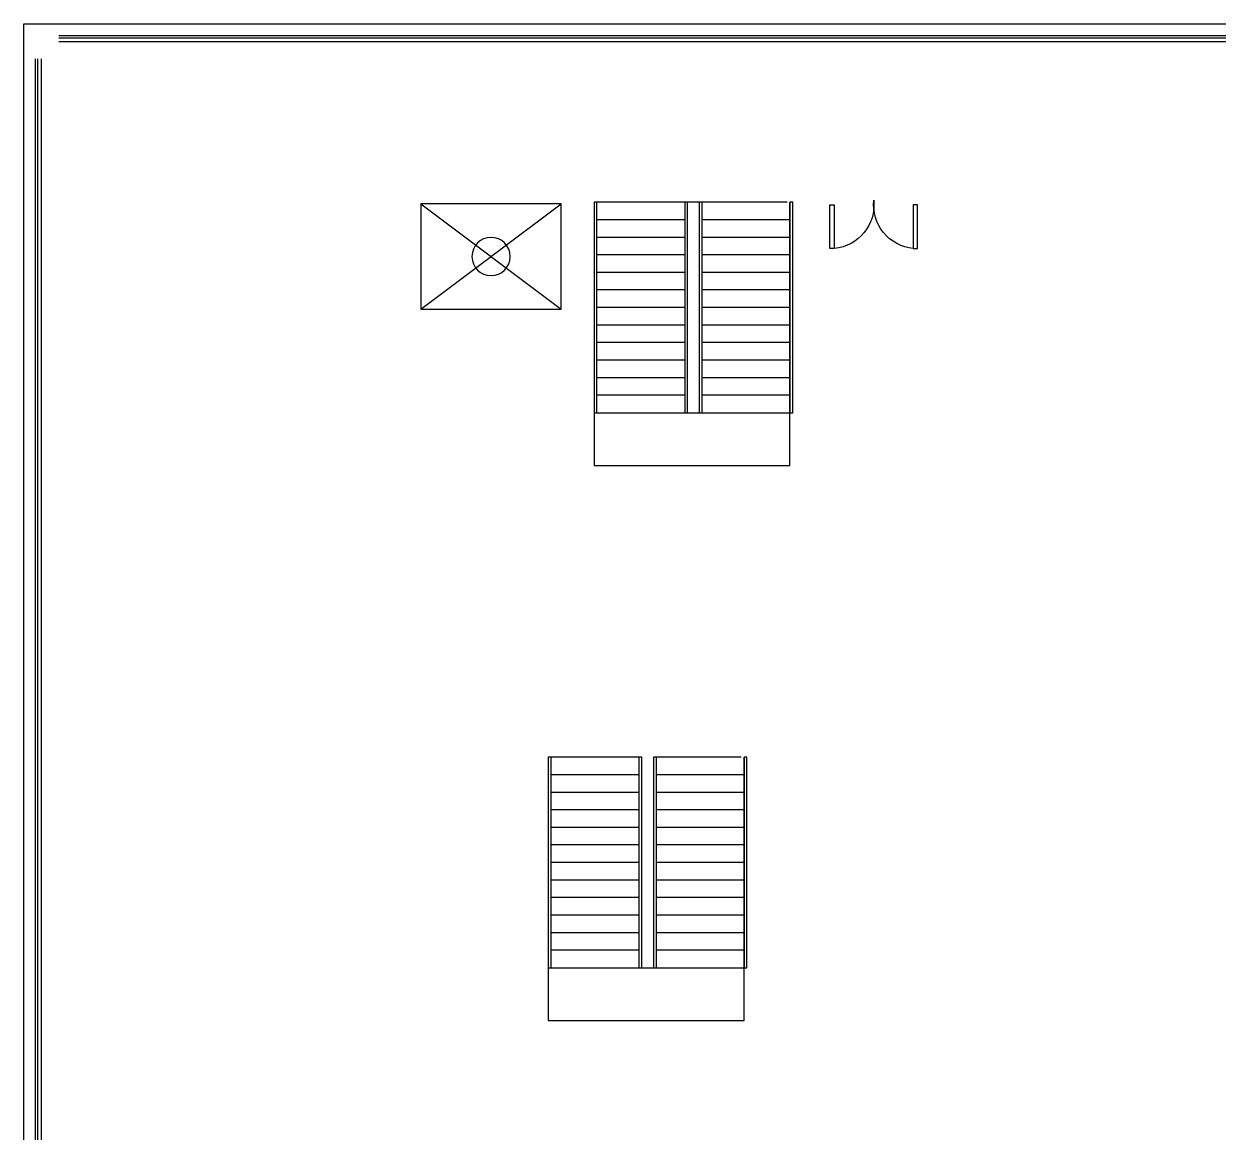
# Model space of a CAD drawing. Header units: feet. Extents: x 200 to 992, y 45 to 257.
# Drawn here: x 734.8 to 802.9, y 150.6 to 213.7 of the extents above; entities that cross this region are included whole.
import ezdxf

# ---------------------------------------------------------------- set-up
doc = ezdxf.new("R2010")
doc.units = ezdxf.units.FT
doc.header["$MEASUREMENT"] = 0
for name, color, linetype in [('prep side', 220, 'Continuous'), ('wall', 24, 'Continuous'), ('windows', 241, 'Continuous')]:
    doc.layers.add(name, color=color, linetype=linetype)

# ---------------------------------------------------------------- blocks, each defined once
blk = doc.blocks.new('double door')
for points in [[(412.892, 105.857), (412.892, 106.107), (415.392, 106.107), (415.392, 105.857)], [(412.892, 101.357), (412.892, 101.107), (415.392, 101.107), (415.392, 101.357)]]:
    blk.add_lwpolyline(points, close=True)
for centre, start, end in [((415.392, 106.107), 185.71059, 275.71059), ((415.392, 101.107), 84.28941, 174.28941)]:
    blk.add_arc(centre, 2.512, start, end)
blk = doc.blocks.new('lipht')
at = {"layer": 'prep side', "linetype": 'ByBlock'}
for p, q in [((373.618, 198.1), (381.618, 192.1)), ((373.618, 192.1), (381.618, 198.1))]:
    blk.add_line(p, q, dxfattribs=at)
blk.add_lwpolyline([(373.618, 198.1), (381.618, 198.1), (381.618, 192.1), (373.618, 192.1)], close=True, dxfattribs=at)
blk.add_circle((377.618, 195.1), 1.091, dxfattribs=at)
blk = doc.blocks.new('stairs')
for p, q in [((400.096, 100.9), (415.096, 100.9)), ((400.096, 89.9), (400.096, 100.9)), ((415.096, 100.9), (415.096, 89.733)), ((401.096, 95.733), (401.096, 100.733)), ((402.096, 95.733), (402.096, 100.733)), ((403.096, 95.733), (403.096, 100.733)), ((404.096, 95.733), (404.096, 100.733)), ((405.096, 95.733), (405.096, 100.733)), ((406.096, 95.733), (406.096, 100.733)), ((407.096, 95.733), (407.096, 100.733)), ((408.096, 95.733), (408.096, 100.733)), ((409.096, 95.733), (409.096, 100.733)), ((410.096, 95.733), (410.096, 100.733)), ((411.096, 95.733), (411.096, 100.733)), ((412.096, 100.733), (412.096, 89.733)), ((400.096, 95.733), (412.096, 95.733)), ((412.096, 94.733), (400.096, 94.733)), ((401.096, 89.733), (401.096, 94.733)), ((402.096, 89.733), (402.096, 94.733)), ((403.096, 89.733), (403.096, 94.733)), ((404.096, 89.733), (404.096, 94.733)), ((405.096, 89.733), (405.096, 94.733)), ((406.096, 89.733), (406.096, 94.733)), ((407.096, 89.733), (407.096, 94.733)), ((408.096, 89.733), (408.096, 94.733)), ((409.096, 89.733), (409.096, 94.733)), ((410.096, 89.733), (410.096, 94.733)), ((411.096, 89.733), (411.096, 94.733)), ((415.096, 89.733), (400.096, 89.733))]:
    blk.add_line(p, q)
for points in [[(400.096, 100.9), (412.096, 100.9), (412.096, 100.733), (400.096, 100.733)], [(400.096, 95.733), (412.096, 95.733), (412.096, 95.567), (400.096, 95.567)], [(400.096, 94.9), (412.096, 94.9), (412.096, 94.733), (400.096, 94.733)], [(400.096, 89.733), (412.096, 89.733), (412.096, 89.567), (400.096, 89.567)]]:
    blk.add_lwpolyline(points, close=True)

msp = doc.modelspace()

# ---------------------------------------------------------------- linework, layer by layer
for p, q in [((764.71894, 171.92132), (764.71894, 156.92132)), ((770.05214, 171.92132), (764.71894, 171.92132)), ((769.88554, 171.92132), (769.88554, 159.92132)), ((775.71894, 171.92132), (770.71894, 171.92132)), ((770.88554, 159.92132), (770.88554, 171.92132)), ((775.88554, 156.92132), (775.88554, 171.92132)), ((769.88554, 170.92132), (764.88554, 170.92132)), ((775.88554, 170.92132), (770.88554, 170.92132)), ((769.88554, 169.92132), (764.88554, 169.92132)), ((775.88554, 169.92132), (770.88554, 169.92132)), ((769.88554, 168.92132), (764.88554, 168.92132)), ((775.88554, 168.92132), (770.88554, 168.92132)), ((769.88554, 167.92132), (764.88554, 167.92132)), ((775.88554, 167.92132), (770.88554, 167.92132)), ((769.88554, 166.92132), (764.88554, 166.92132)), ((775.88554, 166.92132), (770.88554, 166.92132)), ((769.88554, 165.92132), (764.88554, 165.92132)), ((775.88554, 165.92132), (770.88554, 165.92132)), ((769.88554, 164.92132), (764.88554, 164.92132)), ((775.88554, 164.92132), (770.88554, 164.92132)), ((769.88554, 163.92132), (764.88554, 163.92132)), ((775.88554, 163.92132), (770.88554, 163.92132)), ((769.88554, 162.92132), (764.88554, 162.92132)), ((775.88554, 162.92132), (770.88554, 162.92132)), ((769.88554, 161.92132), (764.88554, 161.92132)), ((775.88554, 161.92132), (770.88554, 161.92132)), ((769.88554, 160.92132), (764.88554, 160.92132)), ((775.88554, 160.92132), (770.88554, 160.92132)), ((764.88554, 159.92132), (775.88554, 159.92132)), ((764.71894, 156.92132), (775.88554, 156.92132))]:
    msp.add_line(p, q)
for points in [[(764.71894, 171.92132), (764.71894, 159.92132), (764.88554, 159.92132), (764.88554, 171.92132)], [(769.88554, 171.92132), (769.88554, 159.92132), (770.05214, 159.92132), (770.05214, 171.92132)], [(770.71894, 171.92132), (770.71894, 159.92132), (770.88554, 159.92132), (770.88554, 171.92132)], [(775.88554, 171.92132), (775.88554, 159.92132), (776.05214, 159.92132), (776.05214, 171.92132)]]:
    msp.add_lwpolyline(points, close=True)
at = {"layer": 'wall', "linetype": 'ByBlock'}
for p, q in [((734.829, 45.19807), (734.829, 213.72503)), ((734.829, 213.72503), (992.30235, 213.72503)), ((736.829, 212.72503), (990.30235, 212.72503)), ((735.829, 47.19807), (735.829, 211.72503))]:
    msp.add_line(p, q, dxfattribs=at)
at = {"layer": 'windows', "linetype": 'ByBlock'}
for p, q in [((736.829, 213.06503), (990.30235, 213.06503)), ((736.829, 212.93503), (990.30235, 212.93503)), ((735.489, 47.19807), (735.489, 211.72503)), ((735.619, 47.19807), (735.619, 211.72503))]:
    msp.add_line(p, q, dxfattribs=at)

# ---------------------------------------------------------------- block references
at = {"layer": 'prep side', "linetype": 'ByBlock', "xscale": -1}
for name, p, rotation in [('double door', (679.67449, -211.97335), 270), ('lipht', (383.84628, 395.56648), 180), ('stairs', (868.23516, 603.65452), 90)]:
    msp.add_blockref(name, p, dxfattribs=dict(at, rotation=rotation))

doc.saveas('drawing.dxf')
